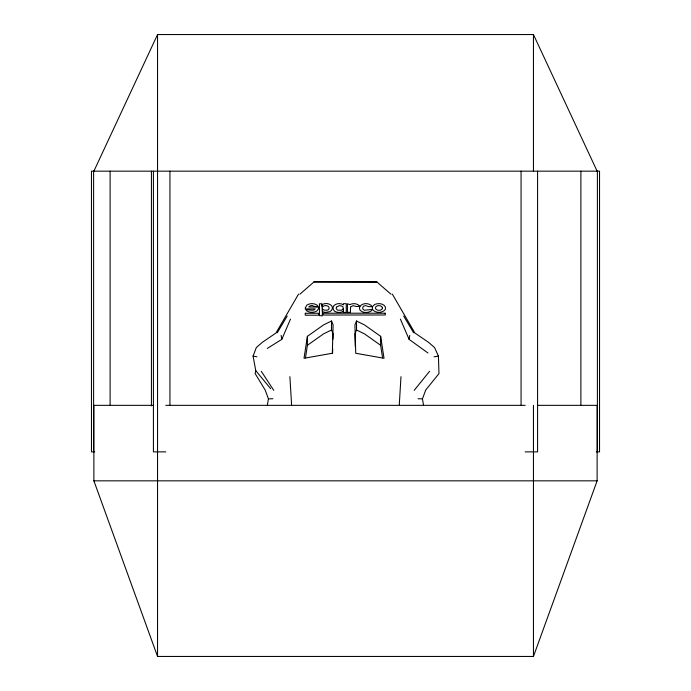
<?xml version="1.0" encoding="UTF-8"?>
<svg xmlns="http://www.w3.org/2000/svg" width="691" height="691" viewBox="0 0 691 691"><rect width="100%" height="100%" fill="white"/><g stroke="black" fill="none" stroke-linecap="round" stroke-linejoin="round"><path stroke-width="1.04" d="M332.587 353.075L332.699 348.8M332.967 339.203L333.114 333.865L331.525 329.961L331.525 320.995L323.569 324.908L307.4 336.327L304.023 358.266L332.319 353.256L333.114 324.908L331.525 320.995M399.286 404.684L400.987 376.664M305.465 357.955L307.4 345.284L307.4 336.327M427.945 352.989L409.089 339.359L409.754 335.342M267.339 405.237L268.445 398.871L265.137 389.983L255.16 373.598L255.765 370.652L253.07 356.107L256.318 347.547L262.381 342.304L275.994 332.993L298.529 294.133M153.229 405.349L93.881 405.349L93.881 480.832L157.548 656.45L533.452 656.45L597.119 480.832L597.119 405.349L537.771 405.349M423.54 405.237L422.434 398.871L425.742 389.983L438.975 373.598L438.422 356.107L434.561 347.547L428.498 342.304L414.885 332.993L392.35 294.133M356.521 320.995L354.932 324.908L355.727 353.256L384.023 358.266L380.646 336.327L364.477 324.908L356.521 320.995L356.521 329.961L354.932 333.865L355.286 346.666M267.279 348.445L281.798 339.359L290.496 319.104M93.881 171.161L157.548 34.55L533.452 34.55L597.119 171.161M277.264 332.76L287.188 316.072M414.168 390.363L429.603 371.274M299.868 294.236L314.198 281.747L376.707 281.816L391.02 294.236M307.4 345.284L323.569 333.865L331.525 329.961M434.008 356.815L438.422 356.107M268.445 398.871L272.859 398.733M165.805 405.349L525.195 405.349M94.71 451.871L91.462 451.871L91.462 171.161L599.538 171.161L599.538 451.871L596.29 451.871M165.805 451.871L153.419 451.871L153.419 171.161M525.195 451.871L537.581 451.871L537.581 171.161M93.881 480.832L597.119 480.832M418.029 398.733L422.434 398.871M253.07 356.107L256.871 356.815M356.521 329.961L364.477 333.865L380.646 345.284L382.581 357.955M255.765 370.652L270.647 388.679M261.276 371.274L273.766 390.363M403.691 316.072L413.615 332.76M400.383 319.104L409.089 339.359M281.125 335.342L281.798 339.359M289.892 376.664L291.593 404.684M597.395 171.161L597.395 451.871M580.889 171.161L580.889 405.444M533.452 34.55L533.452 171.161M533.452 405.349L533.452 656.45M521.066 171.161L521.066 405.444M380.646 336.327L380.646 345.284M169.934 171.161L169.934 405.444M157.548 34.55L157.548 656.45M151.424 171.161L151.424 405.902M110.111 171.161L110.111 405.444M93.605 171.161L93.605 451.871M305.275 313.265L305.275 315.2L318.525 315.2L318.525 313.265L305.275 313.265M350.518 307.115L350.458 312.315L347.435 312.315L347.435 303.755L349.888 304.593C353.092 302.952 357.662 303.375 359.899 306.389L359.415 308.169L360.184 310.389L362.343 311.84A9.89 9.363 0 0 0 371.214 310.993L372.25 309.464L364.321 310.233L362.689 308.851L362.853 307.089L363.803 306.018L365.617 305.638L368.718 306.631L372.337 306.709L374.738 304.429C378.34 303.004 383.643 303.228 385.492 307.193L385.284 309.594C382.425 312.997 376.69 313.204 373.313 310.458L372.432 308.998L372.337 306.709C369.573 302.753 362.853 302.52 359.899 306.389L356.124 306.441L352.971 305.655L350.518 307.115M305.327 307.823L305.31 308.903L315.338 308.903L313.645 310.104L312.107 310.224L305.897 309.654L306.545 310.769C309.585 312.773 313.74 312.816 316.867 310.985L318.404 309.05L318.404 307.106L308.696 306.968L310.414 305.75L312.107 305.534L314.578 306.476L318.093 306.467L317.031 305.102C314.008 303.099 310.017 303.176 306.942 305.033L305.327 307.823M322.516 309.257L322.274 315.787L319.449 315.64L319.449 303.807L321.876 303.738L322.36 311.701L325.34 312.418L329.944 311.624L331.637 310.268L332.449 308.039L331.879 305.958L330.186 304.601A7.713 7.299 0 0 0 321.954 304.74L322.438 306.89L324.217 305.75L325.988 305.603L327.845 306.104L328.89 307.037L329.132 308.324L328.406 309.689L327.284 310.19L324.295 310.121L322.516 309.257M382.373 307.832L382.287 308.842C380.827 310.82 377.951 310.605 376.051 309.404L375.42 307.979L375.861 306.709L377.476 305.716L380.128 305.681L381.786 306.631L382.373 307.832M336.396 307.184L336.241 308.687L337.528 310.121L341.484 310.268L343.418 308.756L343.341 312.418L346.243 312.418L346.243 303.669L343.418 303.669L343.418 304.817C340.49 302.995 336.344 303.168 333.874 305.681L333.088 307.4L333.252 309.257L334.306 311.071C337.061 312.781 340.723 312.945 343.496 311.2L343.012 306.821L341.406 305.888L339.462 305.603L336.396 307.184M314.198 281.747L376.707 281.816L314.198 281.747M385.215 313.213L323.163 313.213L323.163 315.027L385.233 314.992L385.215 313.213"/></g></svg>
